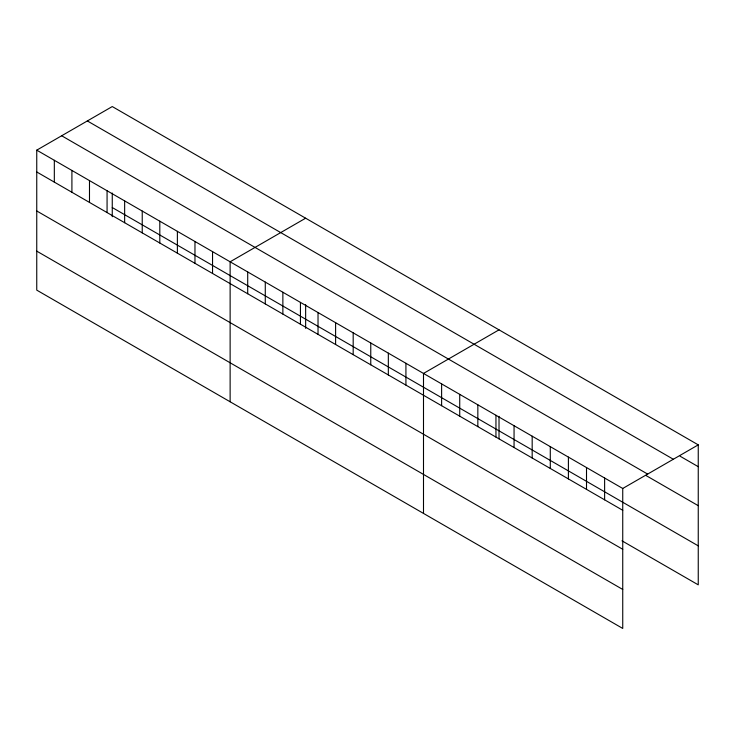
<?xml version="1.0" encoding="UTF-8"?>
<svg xmlns="http://www.w3.org/2000/svg" width="735" height="735" viewBox="0 0 735 735"><rect width="100%" height="100%" fill="white"/><g stroke="black" fill="none" stroke-linecap="round" stroke-linejoin="round"><path stroke-width="1.1" d="M36.75 150.151L622.738 488.472L622.738 628.443L36.75 290.132L36.75 150.151L112.262 106.557L698.25 444.868L698.25 584.849L621.985 540.822M305.641 218.194L230.128 261.798L230.128 401.779M499.019 329.84L423.498 373.444L423.498 513.416M622.738 488.472L698.25 444.868M680.141 456.233L698.25 466.688M87.346 120.944L673.333 459.256M61.666 135.764L647.654 474.084M645.817 475.407L698.25 505.68M112.262 207.536L698.25 545.857M36.75 171.972L622.738 510.283M36.75 210.963L622.738 549.275M36.75 251.14L622.738 589.452M604.62 478.007L604.62 499.828M586.512 467.552L586.512 489.372M568.403 457.096L568.403 478.917M550.285 446.641L550.285 468.452M532.177 436.186L532.177 457.997M514.059 425.721L514.059 447.541M499.019 416.322L499.019 438.859M495.95 415.266L495.95 437.086M477.842 404.81L477.842 426.631M459.724 394.355L459.724 416.166M441.616 383.9L441.616 405.711M405.922 363.292L405.922 385.103M388.337 353.14L388.337 374.96M370.762 342.988L370.762 364.808M353.186 332.845L353.186 354.656M335.601 322.693L335.601 344.513M318.025 312.54L318.025 334.361M305.641 304.676L305.641 328.361M300.44 302.397L300.44 324.208M282.865 292.245L282.865 314.056M265.28 282.093L265.28 303.913M247.704 271.95L247.704 293.761M212.544 251.646L212.544 273.466M194.968 241.493L194.968 263.314M177.383 231.35L177.383 253.162M159.807 221.198L159.807 243.019M142.232 211.046L142.232 232.866M124.647 200.903L124.647 222.714M112.262 193.029L112.262 216.715M107.071 190.751L107.071 212.562M89.486 180.599L89.486 202.419M71.911 170.447L71.911 192.267M54.326 160.303L54.326 182.115"/></g></svg>
